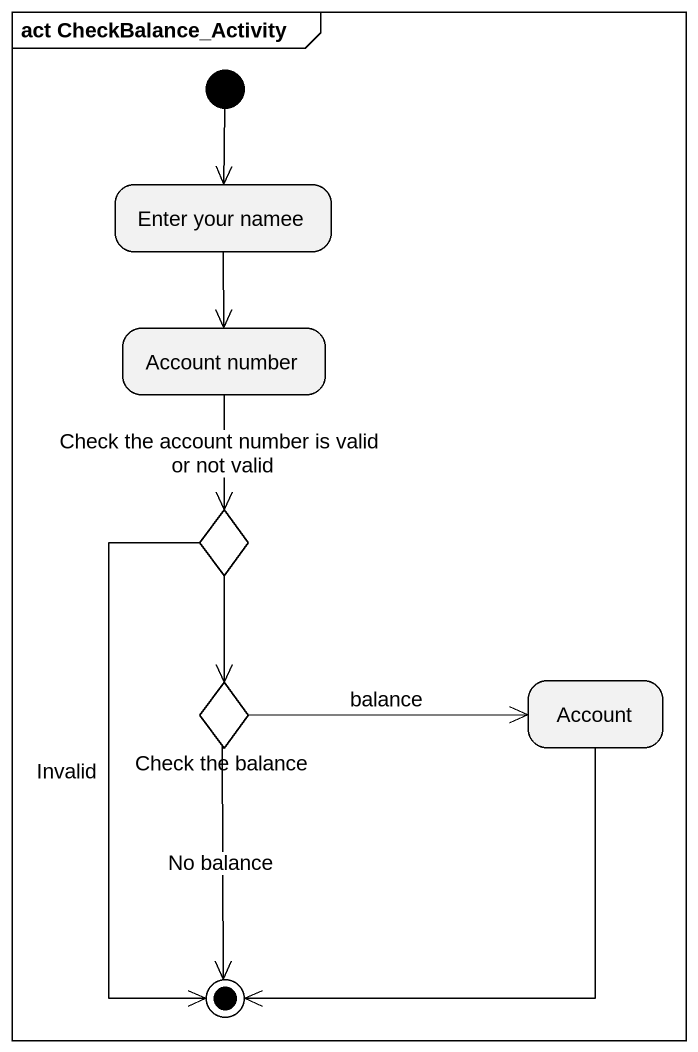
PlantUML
@startuml
mainframe act CheckBalance_Activity
hide empty description
state "Enter your namee" as Enter_your_namee
state "Account number" as Account_number
state choice1 <<choice>>
state "Check the balance" as Check_the_balance <<choice>>
state Account
[*] --> Enter_your_namee
Enter_your_namee --> Account_number
Account_number --> choice1 : Check the account number is valid or not valid
choice1 --> Check_the_balance
Check_the_balance -right-> Account : balance
choice1 --> [*] : Invalid
Check_the_balance --> [*] : No balance
Account --> [*]
@enduml
